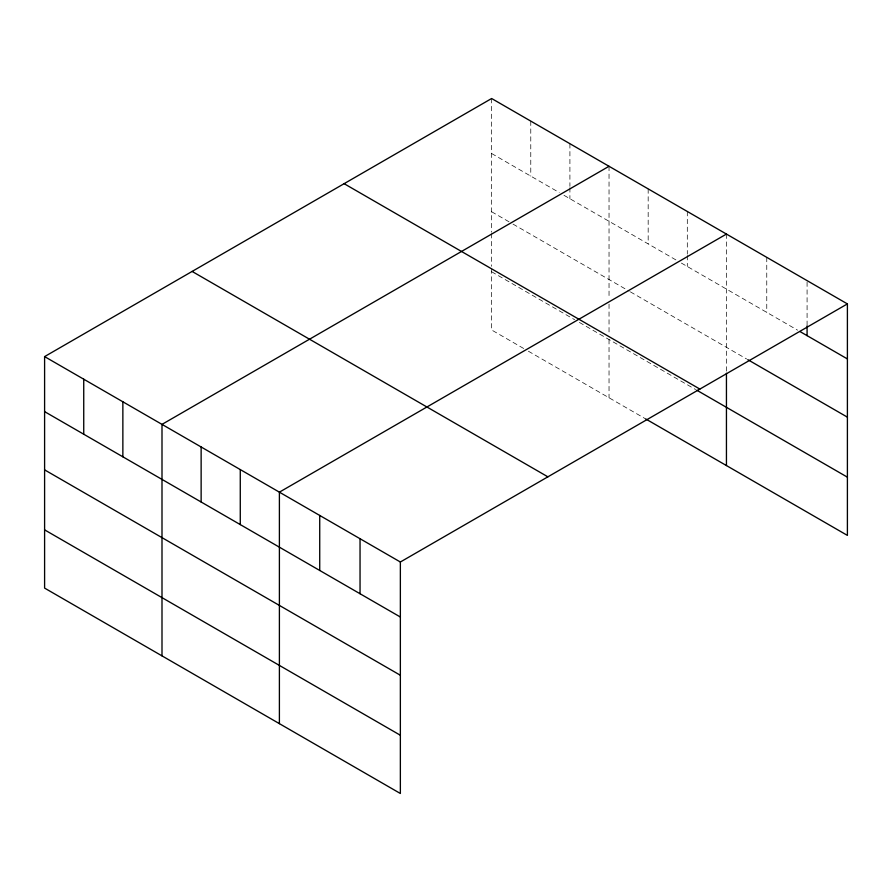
<?xml version="1.0" encoding="UTF-8"?>
<svg xmlns="http://www.w3.org/2000/svg" width="892" height="892" viewBox="0 0 892 892"><rect width="100%" height="100%" fill="white"/><g stroke="black" fill="none" stroke-linecap="round" stroke-linejoin="round"><path stroke-width="0.67" stroke-dasharray="4.46 3.34" d="M491.637 153.524L559.239 192.549M563.978 195.292L676.638 260.33M681.376 263.073L797.593 330.174M491.637 211.761L511.796 223.401M512.989 224.093L629.206 291.182M630.388 291.874L746.604 358.963M491.637 271.759L574.649 319.693M579.399 322.425L695.604 389.525M523.66 348.482L491.637 329.995L491.637 267.678M528.399 351.225L645.808 419.006M807.082 282.006L807.082 326.015M766.763 257.342L766.763 312.367M726.445 234.072L726.445 371.875M687.308 211.471L687.308 254.12M687.308 255.491L687.308 266.496M648.172 188.881L648.172 243.906M609.035 166.291L609.035 298.63M609.035 304.094L609.035 334.087M609.035 339.54L609.035 397.776M569.91 143.69L569.91 186.339M569.91 187.71L569.91 198.715M530.773 121.1L530.773 176.125M491.637 98.51L491.637 232.221M491.637 233.581L491.637 266.307"/><path stroke-width="1.34" d="M847.4 303.904L400.363 562.005L400.363 793.49L44.6 588.096L44.6 356.599L491.637 98.51L847.4 303.904L847.4 535.401L645.808 419.006M609.035 166.291L161.998 424.38L161.998 655.876M726.445 234.072L279.397 492.161L279.397 723.657M799.968 331.534L847.4 358.93M747.786 359.654L847.4 417.155M344.111 183.674L699.874 389.079M696.797 390.205L847.4 477.164M192.126 271.436L547.889 476.83M44.6 356.599L400.363 562.005M44.6 411.625L400.363 617.019M44.6 469.861L400.363 675.255M44.6 529.859L400.363 735.253M807.082 326.015L807.082 335.648M726.445 373.235L726.445 465.557M360.045 538.723L360.045 593.737M319.726 515.442L319.726 570.467M240.271 469.571L240.271 524.596M201.135 446.981L201.135 501.995M122.862 401.79L122.862 456.815M83.736 379.2L83.736 434.214"/></g></svg>
